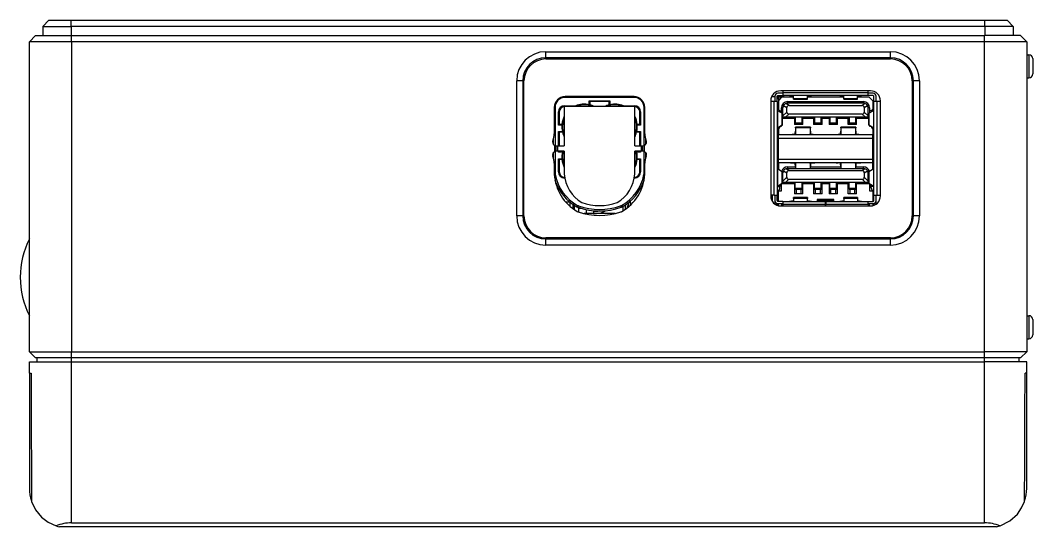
# Model space of a CAD drawing. Header units: millimetres. Extents: x 113 to 1101, y 63 to 734.
# Drawn here: x 277.2 to 409.2, y 668.1 to 734.1 of the extents above; entities that cross this region are included whole.
import ezdxf

# ---------------------------------------------------------------- set-up
doc = ezdxf.new("R2010")
doc.units = ezdxf.units.MM

msp = doc.modelspace()

# ---------------------------------------------------------------- linework, layer by layer
for p, q in [((280.16, 733.29), (280.96, 734.09)), ((280.96, 734.09), (283.86, 734.09)), ((283.86, 734.09), (402.96, 734.09)), ((283.86, 733.29), (283.86, 734.09)), ((402.96, 734.09), (405.86, 734.09)), ((402.96, 733.29), (402.96, 734.09)), ((406.66, 733.29), (405.86, 734.09)), ((280.16, 733.29), (283.86, 733.29)), ((280.16, 733.29), (280.16, 732.09)), ((402.96, 733.29), (283.86, 733.29)), ((283.86, 733.29), (283.86, 732.09)), ((402.96, 733.29), (402.96, 732.09)), ((406.66, 733.29), (402.96, 733.29)), ((406.66, 733.29), (406.66, 732.09)), ((278.41, 731.29), (279.21, 732.09)), ((278.41, 690.89), (278.41, 731.29)), ((283.91, 731.29), (278.41, 731.29)), ((279.21, 732.09), (283.91, 732.09)), ((283.91, 732.09), (402.91, 732.09)), ((283.91, 731.29), (283.91, 732.09)), ((283.91, 731.29), (283.91, 690.89)), ((402.91, 731.29), (283.91, 731.29)), ((407.61, 732.09), (402.91, 732.09)), ((402.91, 731.29), (402.91, 732.09)), ((408.41, 731.29), (402.91, 731.29)), ((402.91, 690.89), (402.91, 731.29)), ((408.41, 731.29), (407.61, 732.09)), ((408.41, 731.29), (408.41, 690.89)), ((345.73, 729.99), (390.64, 729.99)), ((345.73, 729.19), (345.73, 729.99)), ((390.64, 729.19), (390.64, 729.99)), ((390.64, 729.19), (345.73, 729.19)), ((345.73, 729.04), (390.64, 729.04)), ((408.41, 729.59), (408.7, 729.59)), ((408.7, 729.59), (408.7, 726.59)), ((409.2, 729.09), (409.2, 727.09)), ((341.93, 708.59), (341.93, 726.19)), ((342.73, 726.19), (341.93, 726.19)), ((342.73, 726.19), (342.73, 708.59)), ((342.88, 708.59), (342.88, 726.19)), ((393.49, 726.19), (393.49, 708.59)), ((393.64, 708.59), (393.64, 726.19)), ((394.44, 726.19), (393.64, 726.19)), ((394.44, 726.19), (394.44, 708.59)), ((408.41, 726.59), (408.7, 726.59)), ((376.64, 724.59), (375.99, 724.59)), ((388.04, 724.89), (376.34, 724.89)), ((376.64, 724.89), (376.64, 724.69)), ((376.64, 724.69), (387.74, 724.69)), ((376.64, 724.69), (376.64, 724.29)), ((387.74, 724.69), (387.74, 724.89)), ((387.74, 724.29), (387.74, 724.69)), ((388.39, 724.59), (387.74, 724.59)), ((357.23, 724.14), (348.23, 724.14)), ((348.23, 724.04), (348.23, 724.14)), ((357.23, 724.04), (348.23, 724.04)), ((351.38, 723.09), (351.38, 723.59)), ((351.38, 723.59), (354.09, 723.59)), ((351.48, 723.49), (351.48, 722.96)), ((353.99, 723.49), (351.48, 723.49)), ((353.99, 722.96), (353.99, 723.49)), ((354.09, 723.59), (354.09, 723.09)), ((357.23, 724.04), (357.23, 724.14)), ((375.04, 723.59), (375.04, 711.19)), ((375.49, 723.49), (375.04, 723.49)), ((375.17, 724.15), (375.59, 724.15)), ((375.89, 723.49), (375.49, 723.49)), ((375.49, 711.29), (375.49, 723.49)), ((375.59, 724.19), (375.59, 723.49)), ((375.89, 723.49), (375.89, 724.19)), ((375.89, 724.15), (376.79, 724.15)), ((375.89, 723.49), (375.89, 711.29)), ((375.99, 724.29), (376.64, 724.29)), ((376.04, 723.59), (376.54, 724.09)), ((376.04, 723.59), (376.04, 722.45)), ((376.25, 724.09), (376.05, 724.09)), ((376.05, 723.79), (376.05, 724.09)), ((376.05, 723.79), (376.05, 723.6)), ((376.05, 723.79), (376.24, 723.79)), ((376.54, 724.09), (376.25, 724.09)), ((376.25, 724.09), (376.25, 723.8)), ((376.54, 724.09), (378.02, 724.09)), ((387.74, 724.29), (376.64, 724.29)), ((376.79, 724.09), (376.79, 724.15)), ((377.24, 723.49), (387.14, 723.49)), ((377.24, 723.49), (377.24, 723.29)), ((387.14, 723.29), (377.24, 723.29)), ((377.49, 724.29), (378.02, 724.22)), ((378.02, 724.22), (378.02, 724.29)), ((378.02, 723.9), (378.02, 724.29)), ((378.02, 723.79), (378.02, 723.9)), ((378.02, 723.9), (379.82, 723.9)), ((378.02, 723.79), (379.82, 723.79)), ((379.82, 724.22), (380.35, 724.29)), ((379.82, 724.29), (379.82, 724.22)), ((379.82, 723.9), (379.82, 724.29)), ((379.82, 724.09), (384.56, 724.09)), ((379.82, 723.79), (379.82, 723.9)), ((384.03, 724.29), (384.56, 724.22)), ((384.56, 724.22), (384.56, 724.29)), ((384.56, 723.9), (384.56, 724.29)), ((384.56, 723.79), (384.56, 723.9)), ((384.56, 723.9), (386.36, 723.9)), ((384.56, 723.79), (386.36, 723.79)), ((386.36, 723.9), (386.36, 724.29)), ((386.36, 724.09), (387.84, 724.09)), ((386.36, 723.79), (386.36, 723.9)), ((386.37, 724.22), (386.89, 724.29)), ((386.37, 724.29), (386.37, 724.22)), ((387.14, 723.29), (387.14, 723.49)), ((388.39, 724.29), (387.74, 724.29)), ((387.84, 724.09), (388.34, 723.59)), ((387.85, 724.09), (387.84, 724.09)), ((387.85, 724.09), (387.85, 724.08)), ((388.34, 723.59), (388.34, 722.45)), ((388.34, 723.44), (388.49, 723.44)), ((388.49, 723.49), (388.49, 724.19)), ((388.49, 711.29), (388.49, 723.49)), ((388.89, 723.49), (388.49, 723.49)), ((388.79, 723.49), (388.79, 724.19)), ((389.34, 723.49), (388.89, 723.49)), ((388.89, 723.49), (388.89, 711.29)), ((389.34, 711.19), (389.34, 723.59)), ((346.83, 722.74), (346.83, 719.29)), ((346.83, 722.74), (346.93, 722.74)), ((346.93, 722.74), (346.93, 717.77)), ((347.38, 722.14), (347.48, 722.14)), ((347.38, 720.43), (347.38, 722.14)), ((347.48, 722.14), (347.48, 720.53)), ((348.13, 722.74), (348.13, 717.74)), ((348.18, 722.94), (348.18, 722.84)), ((348.18, 722.94), (349.62, 722.94)), ((349.64, 722.84), (348.18, 722.84)), ((357.23, 722.84), (348.23, 722.84)), ((357.28, 722.84), (355.82, 722.84)), ((355.84, 722.94), (357.28, 722.94)), ((357.28, 722.84), (357.28, 722.94)), ((357.33, 717.74), (357.33, 722.74)), ((357.98, 722.14), (358.08, 722.14)), ((357.98, 720.53), (357.98, 722.14)), ((358.08, 722.14), (358.08, 720.43)), ((358.53, 722.74), (358.63, 722.74)), ((358.53, 717.77), (358.53, 722.74)), ((358.63, 719.29), (358.63, 722.74)), ((375.91, 722.35), (376.55, 721.97)), ((375.91, 722.35), (375.91, 720.02)), ((376.2, 722.29), (376.44, 722.29)), ((376.44, 722.29), (376.44, 722.69)), ((376.64, 722.69), (376.44, 722.69)), ((376.44, 722.04), (376.44, 722.29)), ((376.55, 720.4), (376.55, 721.97)), ((376.58, 720.43), (376.58, 721.95)), ((376.64, 721.63), (376.64, 722.69)), ((377.14, 722.13), (376.64, 721.63)), ((376.72, 722.98), (377.14, 722.72)), ((377.43, 722.99), (377.01, 723.24)), ((377.14, 722.13), (377.14, 722.72)), ((377.43, 722.99), (386.95, 722.99)), ((387.37, 723.24), (386.95, 722.99)), ((387.24, 722.72), (387.67, 722.98)), ((387.24, 722.72), (387.24, 722.13)), ((387.74, 721.63), (387.24, 722.13)), ((387.94, 722.69), (387.74, 722.69)), ((387.74, 721.63), (387.74, 722.69)), ((387.8, 721.95), (387.8, 720.43)), ((387.84, 721.97), (388.47, 722.35)), ((387.84, 721.97), (387.84, 720.4)), ((387.94, 722.69), (387.94, 722.29)), ((388.18, 722.29), (387.94, 722.29)), ((387.94, 722.29), (387.94, 722.04)), ((388.34, 723.14), (388.49, 723.14)), ((388.34, 722.74), (388.49, 722.74)), ((388.49, 722.54), (388.34, 722.54)), ((388.47, 720.02), (388.47, 722.35)), ((378.14, 721.29), (376.58, 721.29)), ((376.64, 721.49), (376.64, 721.63)), ((376.64, 721.49), (377.02, 721.49)), ((377.02, 721.49), (377.4, 721.87)), ((377.02, 721.49), (387.36, 721.49)), ((386.98, 721.87), (377.4, 721.87)), ((378.14, 721.29), (378.14, 721.49)), ((378.14, 721.29), (378.14, 720.49)), ((378.25, 721.49), (378.25, 720.74)), ((378.25, 720.74), (378.25, 720.61)), ((378.25, 720.74), (379.13, 720.74)), ((379.13, 720.74), (379.13, 721.49)), ((379.13, 720.61), (379.13, 720.74)), ((379.24, 721.49), (379.24, 721.29)), ((379.24, 720.49), (379.24, 721.29)), ((380.64, 721.29), (379.24, 721.29)), ((380.64, 721.29), (380.64, 721.49)), ((380.64, 721.29), (380.64, 720.49)), ((380.75, 721.49), (380.75, 720.74)), ((380.75, 720.74), (380.75, 720.61)), ((380.75, 720.74), (381.63, 720.74)), ((381.63, 720.74), (381.63, 721.49)), ((381.63, 720.61), (381.63, 720.74)), ((381.74, 721.49), (381.74, 721.29)), ((381.74, 720.49), (381.74, 721.29)), ((382.64, 721.29), (381.74, 721.29)), ((382.64, 721.29), (382.64, 721.49)), ((382.64, 721.29), (382.64, 720.49)), ((382.75, 721.49), (382.75, 720.74)), ((382.75, 720.74), (382.75, 720.61)), ((382.75, 720.74), (383.63, 720.74)), ((383.63, 720.74), (383.63, 721.49)), ((383.63, 720.61), (383.63, 720.74)), ((383.74, 721.49), (383.74, 721.29)), ((383.74, 720.49), (383.74, 721.29)), ((385.14, 721.29), (383.74, 721.29)), ((385.14, 721.29), (385.14, 721.49)), ((385.14, 720.49), (385.14, 721.29)), ((385.25, 721.49), (385.25, 720.74)), ((385.25, 720.74), (385.25, 720.61)), ((385.25, 720.74), (386.13, 720.74)), ((386.13, 720.74), (386.13, 721.49)), ((386.13, 720.61), (386.13, 720.74)), ((386.24, 721.49), (386.24, 721.29)), ((386.24, 720.49), (386.24, 721.29)), ((387.8, 721.29), (386.24, 721.29)), ((386.98, 721.87), (387.36, 721.49)), ((387.36, 721.49), (387.74, 721.49)), ((387.74, 721.49), (387.74, 721.63)), ((347.81, 720.43), (347.38, 720.43)), ((347.38, 717.74), (347.38, 719.59)), ((347.38, 719.59), (347.88, 719.59)), ((347.48, 720.53), (347.92, 720.53)), ((347.48, 719.49), (347.48, 717.74)), ((348.01, 719.49), (347.48, 719.49)), ((357.98, 719.49), (357.46, 719.49)), ((357.54, 720.53), (357.98, 720.53)), ((357.58, 719.59), (358.08, 719.59)), ((358.08, 720.43), (357.65, 720.43)), ((357.98, 717.74), (357.98, 719.49)), ((358.08, 719.59), (358.08, 717.74)), ((376.55, 720.4), (375.91, 720.02)), ((376.04, 719.93), (376.04, 719.19)), ((376.35, 720.29), (376.44, 720.29)), ((376.44, 720.29), (376.44, 720.34)), ((379.24, 720.49), (378.14, 720.49)), ((378.24, 719.34), (378.26, 719.62)), ((378.25, 720.61), (379.13, 720.61)), ((380.21, 720.14), (378.26, 720.14)), ((378.26, 720.07), (378.26, 720.14)), ((380.21, 720.07), (378.26, 720.07)), ((378.26, 720.07), (378.26, 719.36)), ((378.26, 719.36), (378.26, 719.19)), ((378.4, 720.49), (378.4, 720.61)), ((378.98, 720.61), (378.98, 720.49)), ((380.21, 720.14), (380.21, 720.07)), ((380.21, 719.36), (380.21, 720.07)), ((380.21, 719.62), (380.23, 719.34)), ((380.21, 719.19), (380.21, 719.36)), ((381.74, 720.49), (380.64, 720.49)), ((380.75, 720.61), (381.63, 720.61)), ((380.9, 720.49), (380.9, 720.61)), ((381.48, 720.61), (381.48, 720.49)), ((383.74, 720.49), (382.64, 720.49)), ((382.75, 720.61), (383.63, 720.61)), ((382.9, 720.49), (382.9, 720.61)), ((383.48, 720.61), (383.48, 720.49)), ((384.15, 719.34), (384.17, 719.62)), ((386.12, 720.14), (384.17, 720.14)), ((384.17, 720.07), (384.17, 720.14)), ((386.12, 720.07), (384.17, 720.07)), ((384.17, 720.07), (384.17, 719.36)), ((384.17, 719.36), (384.17, 719.19)), ((386.24, 720.49), (385.14, 720.49)), ((385.25, 720.61), (386.13, 720.61)), ((385.4, 720.49), (385.4, 720.61)), ((385.98, 720.61), (385.98, 720.49)), ((386.12, 720.14), (386.12, 720.07)), ((386.12, 719.36), (386.12, 720.07)), ((386.12, 719.62), (386.14, 719.34)), ((386.12, 719.19), (386.12, 719.36)), ((388.47, 720.02), (387.84, 720.4)), ((387.94, 720.34), (387.94, 720.29)), ((387.94, 720.29), (388.03, 720.29)), ((388.34, 719.93), (388.34, 719.19)), ((388.4, 719.9), (388.4, 719.15)), ((346.73, 718.49), (346.66, 718.49)), ((346.73, 717.9), (346.73, 718.67)), ((358.73, 718.67), (358.73, 717.9)), ((358.8, 718.49), (358.73, 718.49)), ((376.02, 719.19), (376.02, 718.69)), ((376.02, 719.19), (388.37, 719.19)), ((388.37, 718.69), (376.02, 718.69)), ((376.02, 718.69), (376.02, 715.99)), ((378.2, 719.22), (377.83, 719.19)), ((377.83, 719.19), (377.83, 719.19)), ((380.56, 719.19), (380.27, 719.22)), ((380.56, 719.19), (380.56, 719.19)), ((384.12, 719.22), (383.83, 719.19)), ((386.55, 719.19), (386.19, 719.22)), ((386.55, 719.19), (386.55, 719.19)), ((388.37, 718.69), (388.37, 719.19)), ((388.37, 715.99), (388.37, 718.69)), ((346.73, 716.11), (346.73, 716.88)), ((346.88, 716.99), (346.88, 717.79)), ((346.93, 717.01), (346.93, 714.13)), ((347.08, 717.04), (347.08, 717.74)), ((347.1, 717.74), (347.28, 717.74)), ((347.28, 717.04), (347.1, 717.04)), ((347.28, 717.04), (347.28, 717.74)), ((347.28, 717.74), (348.13, 717.74)), ((348.13, 717.04), (347.28, 717.04)), ((347.38, 716.88), (347.38, 717.04)), ((347.88, 716.88), (347.38, 716.88)), ((347.48, 717.04), (347.48, 716.98)), ((347.48, 716.98), (348.01, 716.98)), ((348.13, 717.04), (348.13, 714.07)), ((357.33, 717.74), (358.19, 717.74)), ((357.33, 714.07), (357.33, 717.04)), ((358.19, 717.04), (357.33, 717.04)), ((357.46, 716.98), (357.98, 716.98)), ((358.08, 716.88), (357.58, 716.88)), ((357.98, 716.98), (357.98, 717.04)), ((358.08, 717.04), (358.08, 716.88)), ((358.19, 717.74), (358.36, 717.74)), ((358.19, 717.04), (358.19, 717.74)), ((358.36, 717.04), (358.19, 717.04)), ((358.39, 717.04), (358.39, 717.74)), ((358.53, 714.13), (358.53, 717.01)), ((358.59, 716.99), (358.59, 717.79)), ((358.73, 716.88), (358.73, 716.11)), ((346.73, 716.29), (346.66, 716.29)), ((346.83, 715.48), (346.83, 714.06)), ((347.38, 714.33), (347.38, 716.04)), ((347.38, 716.04), (347.81, 716.04)), ((347.92, 715.94), (347.48, 715.94)), ((347.48, 715.94), (347.48, 714.33)), ((357.98, 715.94), (357.54, 715.94)), ((357.65, 716.04), (358.08, 716.04)), ((357.98, 714.33), (357.98, 715.94)), ((358.08, 716.04), (358.08, 714.33)), ((358.63, 714.06), (358.63, 715.48)), ((358.8, 716.29), (358.73, 716.29)), ((376.02, 715.99), (376.02, 715.49)), ((376.02, 715.99), (388.37, 715.99)), ((388.37, 715.49), (376.02, 715.49)), ((376.04, 715.49), (376.04, 714.67)), ((377.83, 715.49), (377.83, 715.49)), ((377.83, 715.49), (378.2, 715.46)), ((378.26, 715.49), (378.26, 715.32)), ((380.21, 715.32), (380.21, 715.49)), ((380.27, 715.46), (380.56, 715.49)), ((383.83, 715.49), (383.83, 715.49)), ((384.12, 715.46), (383.83, 715.49)), ((384.17, 715.49), (384.17, 715.32)), ((386.12, 715.32), (386.12, 715.49)), ((386.19, 715.46), (386.55, 715.49)), ((386.55, 715.49), (386.55, 715.49)), ((388.34, 714.67), (388.34, 715.49)), ((388.37, 715.49), (388.37, 715.99)), ((346.83, 714.13), (346.93, 714.13)), ((347.38, 714.33), (347.48, 714.33)), ((357.98, 714.33), (358.08, 714.33)), ((358.53, 714.13), (358.63, 714.13)), ((375.89, 714.84), (376.04, 714.84)), ((375.91, 714.75), (376.55, 714.37)), ((375.91, 714.75), (375.91, 712.42)), ((376.55, 712.8), (376.55, 714.37)), ((376.58, 712.83), (376.58, 714.35)), ((376.64, 714.19), (376.58, 714.19)), ((376.64, 713.13), (376.64, 714.19)), ((376.72, 714.48), (377.14, 714.22)), ((377.43, 714.49), (377.01, 714.74)), ((377.14, 713.63), (377.14, 714.22)), ((377.24, 714.99), (378.27, 714.99)), ((377.24, 714.99), (377.24, 714.79)), ((377.24, 714.79), (387.14, 714.79)), ((377.43, 714.49), (386.95, 714.49)), ((378.26, 715.06), (378.24, 715.34)), ((378.26, 715.32), (378.26, 714.79)), ((380.23, 715.34), (380.21, 715.06)), ((380.21, 714.79), (380.21, 715.32)), ((380.21, 714.99), (384.17, 714.99)), ((384.17, 715.06), (384.15, 715.34)), ((384.17, 715.32), (384.17, 714.79)), ((386.14, 715.34), (386.12, 715.06)), ((386.12, 714.79), (386.12, 715.32)), ((386.12, 714.99), (387.14, 714.99)), ((387.37, 714.74), (386.95, 714.49)), ((387.14, 714.79), (387.14, 714.99)), ((387.24, 714.22), (387.67, 714.48)), ((387.24, 714.22), (387.24, 713.63)), ((387.8, 714.19), (387.74, 714.19)), ((387.74, 713.13), (387.74, 714.19)), ((387.8, 714.35), (387.8, 712.83)), ((387.84, 714.37), (388.47, 714.75)), ((387.84, 714.37), (387.84, 712.8)), ((388.47, 712.42), (388.47, 714.75)), ((346.84, 713.95), (346.95, 713.98)), ((346.95, 713.13), (346.97, 713.13)), ((347.05, 712.9), (347.01, 712.9)), ((348.18, 713.53), (348.18, 713.63)), ((348.2, 713.53), (348.18, 713.53)), ((357.28, 713.53), (357.27, 713.53)), ((357.28, 713.63), (357.28, 713.53)), ((358.52, 713.98), (358.63, 713.95)), ((376.55, 712.8), (375.91, 712.42)), ((376.44, 711.84), (376.44, 712.74)), ((378.14, 712.79), (376.52, 712.79)), ((377.14, 713.63), (376.64, 713.13)), ((376.64, 712.99), (376.64, 713.13)), ((376.64, 712.99), (377.02, 712.99)), ((377.02, 712.99), (377.4, 713.37)), ((377.02, 712.99), (387.36, 712.99)), ((377.4, 713.37), (386.98, 713.37)), ((378.14, 712.79), (378.14, 712.99)), ((378.14, 712.79), (378.14, 711.49)), ((378.25, 712.2), (378.25, 712.99)), ((379.13, 712.2), (379.13, 712.99)), ((379.24, 712.99), (379.24, 712.79)), ((379.24, 711.49), (379.24, 712.79)), ((380.64, 712.79), (379.24, 712.79)), ((380.64, 712.79), (380.64, 712.99)), ((380.64, 712.79), (380.64, 711.49)), ((380.75, 712.2), (380.75, 712.99)), ((381.63, 712.2), (381.63, 712.99)), ((381.74, 712.99), (381.74, 712.79)), ((381.74, 711.49), (381.74, 712.79)), ((382.64, 712.79), (381.74, 712.79)), ((382.64, 712.79), (382.64, 712.99)), ((382.64, 712.79), (382.64, 711.49)), ((382.75, 712.2), (382.75, 712.99)), ((383.63, 712.2), (383.63, 712.99)), ((383.74, 712.99), (383.74, 712.79)), ((383.74, 711.49), (383.74, 712.79)), ((385.14, 712.79), (383.74, 712.79)), ((385.14, 712.79), (385.14, 712.99)), ((385.14, 711.49), (385.14, 712.79)), ((385.25, 712.2), (385.25, 712.99)), ((386.13, 712.2), (386.13, 712.99)), ((386.24, 712.99), (386.24, 712.79)), ((386.24, 711.49), (386.24, 712.79)), ((387.86, 712.79), (386.24, 712.79)), ((386.98, 713.37), (387.36, 712.99)), ((387.74, 713.13), (387.24, 713.63)), ((387.36, 712.99), (387.74, 712.99)), ((387.74, 712.99), (387.74, 713.13)), ((388.47, 712.42), (387.84, 712.8)), ((387.94, 712.74), (387.94, 711.84)), ((376.04, 711.84), (376.04, 711.92)), ((376.04, 710.49), (376.04, 711.84)), ((376.04, 711.84), (376.44, 711.84)), ((376.24, 712.62), (376.24, 712.44)), ((376.24, 712.24), (376.24, 712.44)), ((379.24, 711.49), (378.14, 711.49)), ((378.25, 712.2), (378.25, 712.08)), ((378.25, 712.2), (379.13, 712.2)), ((378.25, 712.08), (379.13, 712.08)), ((378.4, 711.49), (378.4, 712.08)), ((378.98, 712.08), (378.98, 711.49)), ((379.13, 712.08), (379.13, 712.2)), ((381.74, 711.49), (380.64, 711.49)), ((380.75, 712.2), (380.75, 712.08)), ((380.75, 712.2), (381.63, 712.2)), ((380.75, 712.08), (381.63, 712.08)), ((380.9, 711.49), (380.9, 712.08)), ((381.48, 712.08), (381.48, 711.49)), ((381.63, 712.08), (381.63, 712.2)), ((383.74, 711.49), (382.64, 711.49)), ((382.75, 712.2), (382.75, 712.08)), ((382.75, 712.2), (383.63, 712.2)), ((382.75, 712.08), (383.63, 712.08)), ((382.9, 711.49), (382.9, 712.08)), ((383.48, 712.08), (383.48, 711.49)), ((383.63, 712.08), (383.63, 712.2)), ((386.24, 711.49), (385.14, 711.49)), ((385.25, 712.2), (385.25, 712.08)), ((385.25, 712.2), (386.13, 712.2)), ((385.25, 712.08), (386.13, 712.08)), ((385.4, 711.49), (385.4, 712.08)), ((385.98, 712.08), (385.98, 711.49)), ((386.13, 712.08), (386.13, 712.2)), ((387.94, 711.84), (388.34, 711.84)), ((388.14, 712.44), (388.14, 712.62)), ((388.14, 712.24), (388.14, 712.44)), ((388.45, 712.44), (388.14, 712.44)), ((388.34, 711.84), (388.34, 711.92)), ((388.34, 711.84), (388.34, 710.49)), ((348.89, 710.39), (348.34, 710.39)), ((348.89, 709.84), (348.89, 710.39)), ((349.29, 709.59), (349.29, 710.09)), ((356.51, 709.78), (356.51, 710.33)), ((356.71, 710.5), (356.71, 709.96)), ((375.49, 711.29), (375.04, 711.29)), ((375.21, 711.29), (375.21, 710.56)), ((375.49, 711.29), (375.89, 711.29)), ((375.59, 711.29), (375.59, 710.59)), ((375.59, 710.59), (375.59, 710.13)), ((375.89, 710.59), (375.89, 711.29)), ((375.89, 709.97), (375.89, 710.2)), ((376.64, 710.49), (375.99, 710.49)), ((375.99, 710.19), (376.64, 710.19)), ((376.04, 709.92), (376.04, 710.19)), ((376.44, 710.09), (376.44, 709.89)), ((376.44, 710.09), (376.64, 710.09)), ((376.64, 710.49), (376.64, 710.09)), ((376.64, 710.49), (382.17, 710.49)), ((376.64, 710.09), (376.64, 709.89)), ((382.17, 710.09), (376.64, 710.09)), ((378.02, 710.56), (377.49, 710.49)), ((379.82, 710.99), (378.02, 710.99)), ((378.02, 710.88), (378.02, 710.99)), ((379.82, 710.88), (378.02, 710.88)), ((378.02, 710.88), (378.02, 710.49)), ((378.02, 710.49), (378.02, 710.56)), ((379.82, 710.99), (379.82, 710.88)), ((379.82, 710.49), (379.82, 710.88)), ((380.35, 710.49), (379.82, 710.56)), ((379.82, 710.56), (379.82, 710.49)), ((383.29, 710.74), (381.09, 710.74)), ((381.09, 710.74), (381.29, 710.54)), ((381.09, 710.74), (381.09, 710.49)), ((383.09, 710.54), (381.29, 710.54)), ((381.29, 710.54), (381.29, 710.49)), ((382.22, 710.49), (382.17, 710.49)), ((382.17, 710.09), (382.17, 710.49)), ((382.17, 710.19), (382.22, 710.19)), ((382.17, 710.09), (382.22, 710.09)), ((382.17, 709.89), (382.17, 710.09)), ((382.22, 710.49), (387.74, 710.49)), ((382.22, 710.49), (382.22, 710.09)), ((382.22, 709.89), (382.22, 710.09)), ((387.74, 710.09), (382.22, 710.09)), ((383.29, 710.74), (383.09, 710.54)), ((383.09, 710.49), (383.09, 710.54)), ((383.29, 710.49), (383.29, 710.74)), ((384.56, 710.56), (384.03, 710.49)), ((386.36, 710.99), (384.56, 710.99)), ((384.56, 710.88), (384.56, 710.99)), ((386.36, 710.88), (384.56, 710.88)), ((384.56, 710.88), (384.56, 710.49)), ((386.36, 710.99), (386.36, 710.88)), ((386.36, 710.88), (386.36, 710.49)), ((386.89, 710.49), (386.37, 710.56)), ((386.37, 710.56), (386.37, 710.49)), ((387.74, 710.49), (388.39, 710.49)), ((387.74, 710.09), (387.74, 710.49)), ((387.74, 710.19), (388.39, 710.19)), ((387.74, 710.09), (387.94, 710.09)), ((387.74, 710.09), (387.74, 709.89)), ((387.94, 709.89), (387.94, 710.09)), ((388.34, 710.19), (388.34, 709.92)), ((388.49, 710.59), (388.49, 711.29)), ((388.49, 711.29), (388.89, 711.29)), ((388.49, 709.97), (388.49, 710.2)), ((388.79, 710.59), (388.79, 711.29)), ((388.79, 710.13), (388.79, 710.59)), ((388.89, 711.29), (389.34, 711.29)), ((349.2, 709.59), (349.29, 709.59)), ((349.29, 709.59), (349.39, 709.59)), ((349.4, 710), (349.31, 710.06)), ((349.39, 709.59), (349.39, 710.01)), ((349.4, 709.88), (349.39, 709.89)), ((349.39, 709.59), (349.4, 709.59)), ((349.4, 710), (349.4, 709.44)), ((349.78, 709.79), (349.87, 709.96)), ((349.93, 709.72), (350, 709.91)), ((349.98, 709.7), (349.98, 709.11)), ((349.98, 709.59), (349.99, 709.59)), ((349.99, 709.59), (349.99, 709.7)), ((349.99, 709.59), (350.09, 709.59)), ((350.09, 709.59), (350.09, 709.66)), ((350.09, 709.59), (350.33, 709.59)), ((354.75, 708.89), (350.71, 708.89)), ((351.04, 708.89), (351.04, 709.41)), ((351.94, 709.28), (351.94, 708.89)), ((351.94, 709.21), (352.34, 709.21)), ((351.94, 708.91), (352.34, 708.91)), ((355.53, 709.72), (355.47, 709.91)), ((355.59, 709.96), (355.69, 709.79)), ((355.78, 709.84), (355.78, 709.26)), ((356.08, 710.03), (356.08, 709.46)), ((356.31, 709.74), (356.31, 709.62)), ((376.34, 709.89), (388.04, 709.89)), ((342.73, 708.59), (341.93, 708.59)), ((394.44, 708.59), (393.64, 708.59)), ((390.64, 705.74), (345.73, 705.74)), ((345.73, 705.59), (390.64, 705.59)), ((345.73, 704.79), (345.73, 705.59)), ((390.64, 704.79), (345.73, 704.79)), ((390.64, 704.79), (390.64, 705.59)), ((408.41, 695.59), (408.7, 695.59)), ((408.7, 695.59), (408.7, 692.59)), ((409.2, 695.09), (409.2, 693.09)), ((408.41, 692.59), (408.7, 692.59)), ((278.41, 690.89), (283.91, 690.89)), ((279.21, 690.09), (278.41, 690.89)), ((283.91, 690.89), (402.91, 690.89)), ((283.91, 690.09), (283.91, 690.89)), ((408.41, 690.89), (402.91, 690.89)), ((402.91, 690.09), (402.91, 690.89)), ((407.61, 690.09), (408.41, 690.89)), ((278.41, 689.59), (283.91, 689.59)), ((278.41, 688.09), (278.41, 689.59)), ((283.91, 690.09), (279.21, 690.09)), ((279.41, 689.59), (279.41, 690.09)), ((283.91, 689.59), (283.91, 690.09)), ((402.91, 690.09), (283.91, 690.09)), ((283.91, 689.59), (402.91, 689.59)), ((283.91, 668.59), (283.91, 689.59)), ((402.91, 689.59), (402.91, 690.09)), ((407.61, 690.09), (402.91, 690.09)), ((408.41, 689.59), (402.91, 689.59)), ((402.91, 668.59), (402.91, 689.59)), ((407.41, 689.59), (407.41, 690.09)), ((408.41, 688.09), (408.41, 689.59)), ((278.41, 688.09), (278.41, 673.09)), ((278.41, 688.09), (278.62, 688.09)), ((408.41, 688.09), (408.19, 688.09)), ((408.41, 673.09), (408.41, 688.09)), ((404.49, 668.09), (282.33, 668.09)), ((283.91, 668.59), (402.91, 668.59))]:
    msp.add_line(p, q)
for points in [[(351.48, 723.49), (351.48, 723.49), (351.48, 723.49), (351.48, 723.49), (351.47, 723.5), (351.38, 723.59)], [(353.99, 723.49), (353.99, 723.49), (353.99, 723.49), (353.99, 723.49), (353.99, 723.5), (354.09, 723.59)], [(349.64, 722.84), (349.64, 722.84), (349.64, 722.85), (349.62, 722.94)], [(351.48, 722.96), (351.46, 722.99), (351.43, 723.02), (351.4, 723.06), (351.38, 723.09)], [(353.99, 722.96), (354.01, 722.99), (354.03, 723.02), (354.06, 723.06), (354.09, 723.09)], [(355.82, 722.84), (355.82, 722.84), (355.83, 722.85), (355.84, 722.94)], [(376.22, 722.27), (376.07, 722.44), (375.89, 722.49)], [(375.89, 722.38), (375.9, 722.37), (375.91, 722.35)], [(376.23, 722.17), (376.22, 722.24), (376.22, 722.27)], [(376.58, 721.95), (376.57, 721.96), (376.55, 721.97)], [(377.01, 723.24), (376.91, 723.19), (376.84, 723.13), (376.77, 723.06), (376.72, 722.98)], [(387.37, 723.24), (387.47, 723.19), (387.54, 723.13), (387.61, 723.06), (387.67, 722.98)], [(387.8, 721.95), (387.81, 721.96), (387.84, 721.97)], [(388.17, 722.27), (388.16, 722.23), (388.16, 722.17)], [(388.49, 722.49), (388.27, 722.41), (388.17, 722.27)], [(388.47, 722.35), (388.49, 722.37), (388.49, 722.38)], [(376.64, 721.49), (376.64, 721.49), (376.64, 721.49), (376.58, 721.43)], [(387.74, 721.49), (387.74, 721.49), (387.74, 721.49), (387.8, 721.43)], [(347.38, 720.43), (347.47, 720.53), (347.48, 720.53), (347.48, 720.53), (347.48, 720.53), (347.48, 720.53)], [(347.38, 719.59), (347.47, 719.5), (347.48, 719.49), (347.48, 719.49), (347.48, 719.49), (347.48, 719.49)], [(347.81, 720.43), (347.86, 720.48), (347.89, 720.5), (347.91, 720.52), (347.92, 720.53), (347.92, 720.53), (347.92, 720.53), (347.92, 720.53), (347.92, 720.53), (347.92, 720.53)], [(347.88, 719.59), (347.93, 719.55), (347.97, 719.52), (347.99, 719.5), (348.01, 719.49)], [(357.46, 719.49), (357.48, 719.51), (357.51, 719.54), (357.55, 719.57), (357.58, 719.59)], [(357.54, 720.53), (357.56, 720.51), (357.59, 720.49), (357.62, 720.46), (357.65, 720.43)], [(357.98, 720.53), (357.98, 720.53), (357.98, 720.53), (357.98, 720.53), (357.99, 720.53), (358.08, 720.43)], [(357.98, 719.49), (357.98, 719.49), (357.98, 719.49), (357.98, 719.49), (357.99, 719.5), (358.08, 719.59)], [(375.89, 719.89), (376.11, 719.96), (376.22, 720.11)], [(375.91, 720.02), (375.9, 720.01), (375.89, 720)], [(376.22, 720.11), (376.22, 720.15), (376.23, 720.21)], [(376.55, 720.4), (376.58, 720.42), (376.58, 720.43)], [(387.84, 720.4), (387.81, 720.42), (387.8, 720.43)], [(388.16, 720.21), (388.16, 720.14), (388.17, 720.11)], [(388.17, 720.11), (388.32, 719.94), (388.49, 719.89)], [(388.49, 720), (388.49, 720.01), (388.47, 720.02)], [(376, 719.12), (375.95, 719.2), (375.89, 719.25)], [(375.89, 718.74), (376.03, 718.74), (376.04, 718.74), (376.04, 718.74), (376.04, 718.74)], [(388.36, 719.08), (388.37, 719.11), (388.38, 719.12)], [(388.49, 719.25), (388.42, 719.18), (388.38, 719.12)], [(347.38, 716.88), (347.47, 716.98), (347.48, 716.98), (347.48, 716.98), (347.48, 716.98), (347.48, 716.98)], [(347.88, 716.88), (347.93, 716.93), (347.97, 716.95), (347.99, 716.97), (348.01, 716.98)], [(357.46, 716.98), (357.48, 716.96), (357.51, 716.94), (357.55, 716.91), (357.58, 716.88)], [(357.98, 716.98), (357.98, 716.98), (357.98, 716.98), (357.98, 716.98), (357.99, 716.98), (358.08, 716.88)], [(347.38, 716.04), (347.47, 715.95), (347.48, 715.94), (347.48, 715.94), (347.48, 715.94), (347.48, 715.94)], [(347.81, 716.04), (347.86, 716), (347.89, 715.97), (347.91, 715.95), (347.92, 715.95), (347.92, 715.94), (347.92, 715.94), (347.92, 715.94), (347.92, 715.94), (347.92, 715.94)], [(357.54, 715.94), (357.56, 715.96), (357.59, 715.99), (357.62, 716.01), (357.65, 716.04)], [(357.98, 715.94), (357.98, 715.94), (357.98, 715.94), (357.98, 715.94), (357.99, 715.95), (358.08, 716.04)], [(375.89, 715.43), (375.96, 715.49), (376, 715.55)], [(376.02, 715.59), (376.01, 715.57), (376, 715.55)], [(388.49, 715.94), (388.35, 715.94), (388.34, 715.94), (388.34, 715.94), (388.34, 715.94)], [(388.38, 715.55), (388.44, 715.48), (388.49, 715.43)], [(375.89, 714.78), (375.9, 714.77), (375.91, 714.75)], [(376.58, 714.35), (376.57, 714.36), (376.55, 714.37)], [(377.01, 714.74), (376.91, 714.69), (376.84, 714.63), (376.77, 714.56), (376.72, 714.48)], [(387.37, 714.74), (387.47, 714.69), (387.54, 714.63), (387.61, 714.56), (387.67, 714.48)], [(387.8, 714.35), (387.81, 714.36), (387.84, 714.37)], [(388.47, 714.75), (388.49, 714.77), (388.49, 714.78)], [(376.55, 712.8), (376.58, 712.82), (376.58, 712.83)], [(376.64, 712.99), (376.64, 712.99), (376.64, 712.99), (376.58, 712.93)], [(387.74, 712.99), (387.74, 712.99), (387.74, 712.99), (387.8, 712.93)], [(387.84, 712.8), (387.81, 712.82), (387.8, 712.83)], [(375.91, 712.42), (375.9, 712.41), (375.89, 712.4)], [(388.49, 712.4), (388.49, 712.41), (388.47, 712.42)], [(278.68, 671.39), (279.2, 670.31), (280, 669.34), (280.84, 668.69), (281.89, 668.2)], [(404.93, 668.2), (406.22, 668.85), (407.2, 669.74), (407.75, 670.54), (408.13, 671.39)], [(281.89, 668.2), (282.13, 668.14), (282.33, 668.09)], [(404.49, 668.09), (404.74, 668.15), (404.93, 668.2)]]:
    msp.add_lwpolyline(points)
for centre, radius, start, end in [((345.73, 726.19), 3.8, 90, 180), ((390.64, 726.19), 3.8, 0, 90), ((345.73, 726.19), 3, 90, 180), ((345.73, 726.19), 2.85, 90, 180), ((390.64, 726.19), 3, 0, 90), ((390.64, 726.19), 2.85, 0, 90), ((408.7, 729.09), 0.5, 0, 90), ((408.7, 727.09), 0.5, 270, 0), ((376.34, 723.59), 1.3, 90, 180), ((375.99, 724.19), 0.4, 90, 180), ((388.04, 723.59), 1.3, 360, 90), ((388.39, 724.19), 0.4, 0, 90), ((348.23, 722.74), 1.4, 90, 180), ((348.23, 722.74), 1.3, 90, 180), ((357.23, 722.74), 1.4, 0, 90), ((357.23, 722.74), 1.3, 0, 90), ((375.99, 724.19), 0.1, 90, 180), ((377.24, 722.69), 0.8, 90, 180), ((377.24, 722.69), 0.6, 90, 112.7868), ((387.14, 722.69), 0.8, 360, 90), ((387.14, 722.69), 0.6, 67.2132, 90), ((388.39, 724.19), 0.1, 360, 90), ((348.18, 722.14), 0.8, 90, 180), ((348.18, 722.14), 0.7, 90, 180), ((348.23, 722.74), 0.1, 90, 180), ((350.73, 720.24), 2.92, 77.2608, 112.3638), ((350.73, 720.24), 2.82, 74.7093, 112.7614), ((350.73, 720.24), 2.92, 62.7342, 75.2441), ((350.73, 720.24), 2.82, 66.9779, 74.7093), ((354.73, 720.24), 2.92, 104.7559, 117.2658), ((354.73, 720.24), 2.82, 105.2907, 113.0221), ((354.73, 720.24), 2.82, 67.2386, 105.2907), ((354.73, 720.24), 2.92, 67.6362, 102.7392), ((357.23, 722.74), 0.1, 0, 90), ((357.28, 722.14), 0.8, 0, 90), ((357.28, 722.14), 0.7, 0, 90), ((377.24, 722.69), 0.6, 151.0944, 180), ((387.14, 722.69), 0.6, 0, 28.9056), ((350.73, 720.24), 2.92, 152.7337, 174.2116), ((350.73, 720.24), 2.82, 156.9771, 174.006), ((354.73, 720.24), 2.92, 5.7884, 27.2663), ((354.73, 720.24), 2.82, 5.994, 23.0229), ((350.73, 720.24), 2.92, 176.1774, 192.7392), ((350.73, 720.24), 2.92, 194.7559, 207.2658), ((350.73, 720.24), 2.82, 174.006, 195.2907), ((350.73, 720.24), 2.82, 195.2907, 203.0221), ((354.73, 720.24), 2.82, 336.9779, 344.7093), ((354.73, 720.24), 2.92, 332.7342, 345.2441), ((354.73, 720.24), 2.82, 344.7093, 5.994), ((354.73, 720.24), 2.92, 347.2608, 3.8226), ((347.1, 718.24), 0.5, 155.0443, 243.6823), ((344.83, 719.29), 2, 335.0443, 0), ((358.36, 718.24), 0.5, 296.3177, 24.9557), ((360.63, 719.29), 2, 180, 204.9557), ((347.1, 716.54), 0.5, 116.3177, 204.9557), ((347.1, 718.24), 0.5, 243.6823, 267.5155), ((347.1, 716.54), 0.5, 92.4845, 116.3177), ((350.73, 716.24), 2.92, 167.2608, 183.8226), ((350.73, 716.24), 2.92, 164.1269, 165.2441), ((350.73, 716.24), 2.82, 164.7093, 185.994), ((350.73, 716.24), 2.82, 163.5494, 164.7093), ((354.73, 716.24), 2.82, 15.2907, 16.4506), ((354.73, 716.24), 2.82, 354.006, 15.2907), ((354.73, 716.24), 2.92, 14.7559, 15.8731), ((354.73, 716.24), 2.92, 356.1774, 12.7392), ((358.36, 718.24), 0.5, 272.4845, 296.3177), ((358.36, 716.54), 0.5, 63.6823, 87.5155), ((358.36, 716.54), 0.5, 335.0443, 63.6823), ((344.83, 715.48), 2, 0, 24.9557), ((350.73, 716.24), 2.92, 185.7884, 207.2663), ((350.73, 716.24), 2.82, 185.994, 203.0229), ((354.73, 716.24), 2.82, 336.9771, 354.006), ((354.73, 716.24), 2.92, 332.7337, 354.2116), ((360.63, 715.48), 2, 155.0443, 180), ((347.73, 714.06), 0.9, 180, 183.5171), ((347.73, 714.13), 0.8, 180, 191.2082), ((348.18, 714.33), 0.8, 180, 270), ((348.18, 714.33), 0.7, 180, 270), ((352.82, 714.37), 4.7, 183.6634, 239.4247), ((352.64, 714.37), 4.7, 300.5753, 356.3366), ((357.28, 714.33), 0.7, 270, 0), ((357.28, 714.33), 0.8, 270, 0), ((357.73, 714.13), 0.8, 348.7918, 0), ((357.73, 714.06), 0.9, 356.4829, 0), ((377.24, 714.19), 0.8, 90, 163.3866), ((377.24, 714.19), 0.6, 151.0944, 180), ((377.24, 714.19), 0.6, 90, 112.7868), ((387.14, 714.19), 0.8, 16.6134, 90), ((387.14, 714.19), 0.6, 67.2132, 90), ((387.14, 714.19), 0.6, 0, 28.9056), ((352.82, 714.37), 6, 183.5168, 239.8756), ((352.73, 715.12), 6.1, 197.8136, 241.0079), ((352.73, 715.12), 5.9, 191.2082, 241.0079), ((352.73, 715.12), 5.9, 298.9921, 348.7918), ((352.64, 714.37), 6, 300.1244, 356.4832), ((352.73, 715.12), 6.1, 298.9921, 342.1864), ((375.89, 712.24), 0.35, 270, 0.0004), ((388.49, 712.24), 0.35, 180.0011, 270), ((349.36, 710.14), 0.1, 225.5728, 240), ((352.73, 716.94), 7, 250.8148, 289.1852), ((376.34, 711.19), 1.3, 180, 270), ((375.99, 710.59), 0.4, 180, 270), ((375.99, 710.59), 0.1, 180, 270), ((388.04, 711.19), 1.3, 270, 360), ((388.39, 710.59), 0.1, 270, 0), ((388.39, 710.59), 0.4, 270, 0), ((350.26, 710.66), 1, 241.0079, 250.5081), ((350.26, 709.96), 0.9, 239.8753, 250.5078), ((350.26, 710.66), 0.8, 241.0079, 250.5081), ((352.73, 717.64), 8.4, 250.5081, 289.4919), ((352.73, 716.94), 8.3, 250.508, 289.492), ((352.73, 717.64), 8.2, 250.5081, 289.4919), ((352.34, 710.91), 2, 270, 305.145), ((352.34, 710.91), 1.7, 270, 280.8338), ((355.2, 710.66), 0.8, 289.4919, 298.9921), ((355.2, 709.96), 0.9, 289.4922, 300.1247), ((355.2, 710.66), 1, 289.4919, 298.9921), ((356.51, 709.74), 0.2, 90, 180), ((345.73, 708.59), 3.8, 180, 270), ((345.73, 708.59), 3, 180, 270), ((345.73, 708.59), 2.85, 180, 270), ((390.64, 708.59), 3, 270, 0), ((390.64, 708.59), 3.8, 270, 0), ((390.64, 708.59), 2.85, 270, 0), ((288.23, 700.59), 11.02, 153.0085, 180), ((288.23, 700.59), 11.02, 180, 206.9915), ((408.7, 695.09), 0.5, 0, 90), ((408.7, 693.09), 0.5, 270, 0), ((283.41, 673.09), 5, 180, 199.1405), ((403.41, 673.09), 5, 340.8595, 0), ((283.91, 663.09), 5.5, 90, 111.5319), ((402.91, 663.09), 5.5, 68.4681, 90)]:
    msp.add_arc(centre, radius, start, end)
for centre, major_axis, ratio, start_param, end_param in [((377.92, 724.22), (0.1, 0), 0.034899, 0, 0.259219), ((379.92, 724.22), (0.1, 0), 0.034899, 2.882374, 3.141593), ((384.46, 724.22), (0.1, 0), 0.034899, 0, 0.259219), ((386.46, 724.22), (0.1, 0), 0.034899, 2.882374, 3.141593), ((377.49, 722.67), (0.311, -0.186), 0.827689, 2.198046, 3.602527), ((377.49, 722.22), (-0.274, -0.276), 0.771564, 5.623353, 6.937676), ((386.89, 722.67), (0.311, 0.186), 0.827689, 5.822251, 7.226732), ((386.89, 722.22), (-0.274, 0.276), 0.771564, 2.487102, 3.801425), ((378.2, 719.42), (0, -0.2), 0.227273, 0.016755, 1.175654), ((378.76, 719.36), (0.5, 0), 0.539359, 3.141593, 3.822116), ((379.71, 719.36), (0.5, 0), 0.539359, 5.602662, 6.283185), ((380.27, 719.42), (0, -0.2), 0.181875, 5.107532, 6.26643), ((384.12, 719.42), (0, -0.2), 0.181875, 0.016755, 1.175654), ((384.67, 719.36), (0.5, 0), 0.539359, 3.141593, 3.822116), ((385.62, 719.36), (0.5, 0), 0.539359, 5.602662, 6.283185), ((386.19, 719.42), (0, -0.2), 0.227273, 5.107532, 6.26643), ((377.6, 719.19), (0.24, 0), 0.016757, 4.7124, 6.059791), ((380.79, 719.19), (0.24, 0), 0.016757, 3.321432, 4.710469), ((383.59, 719.19), (0.24, 0), 0.016757, 4.7117, 6.059264), ((383.59, 719.19), (-0.24, 0), 0.016757, 2.917671, 2.961207), ((386.78, 719.19), (0.24, 0), 0.016757, 3.365018, 4.712383), ((388.69, 718.74), (0.35, 0), 0.000033, 2.179093, 2.76133), ((347.1, 718.24), (0.5, -0.007), 1, 4.683509, 4.726871), ((347.1, 716.54), (-0.5, -0.008), 1, 4.697004, 4.740367), ((358.36, 718.24), (0.011, -0.5), 1, 6.260474, 6.303837), ((358.36, 716.54), (-0.011, -0.5), 1, 3.121097, 3.16446), ((375.69, 715.94), (-0.35, 0), 0.000033, 2.179093, 2.76134), ((377.6, 715.48), (0.24, 0), 0.016757, 0.223455, 1.570788), ((378.2, 715.26), (0, -0.2), 0.227273, 1.965939, 3.124837), ((378.76, 715.32), (-0.5, 0), 0.539359, 5.602662, 6.283185), ((379.71, 715.32), (-0.5, 0), 0.539359, 3.141593, 3.822116), ((380.27, 715.26), (0, -0.2), 0.181875, 3.158348, 4.317246), ((380.79, 715.48), (0.24, 0), 0.016757, 1.570795, 2.961207), ((383.59, 715.48), (0.24, 0), 0.016757, 0.179844, 1.568911), ((384.12, 715.26), (0, -0.2), 0.181875, 1.965939, 3.124837), ((384.67, 715.32), (-0.5, 0), 0.539359, 5.602662, 6.283185), ((385.62, 715.32), (-0.5, 0), 0.539359, 3.141593, 3.822116), ((386.19, 715.26), (0, -0.2), 0.227273, 3.158348, 4.317246), ((386.78, 715.48), (0.24, 0), 0.016757, 1.570828, 2.918208), ((377.49, 714.17), (-0.311, 0.186), 0.827689, 5.339638, 6.74412), ((386.89, 714.17), (-0.311, -0.186), 0.827689, 2.680658, 4.08514), ((377.49, 713.72), (0.274, 0.276), 0.771564, 2.48176, 3.796083), ((386.89, 713.72), (0.274, -0.276), 0.771564, 5.628695, 6.943018), ((375.89, 712.44), (-0.35, 0), 0.000062, 1.691601, 3.141589), ((377.92, 710.56), (-0.1, 0), 0.034899, 2.882374, 3.141593), ((379.92, 710.56), (-0.1, 0), 0.034899, 0, 0.259219), ((386.46, 710.56), (-0.1, 0), 0.034899, 0, 0.259219), ((283.91, 812.36), (0, -450.16), 0.012218, 4.992081, 5.030905), ((402.91, 812.36), (0, -450.16), 0.012218, 1.25228, 1.291105)]:
    msp.add_ellipse(centre, major_axis=major_axis, ratio=ratio, start_param=start_param, end_param=end_param)

doc.saveas('drawing.dxf')
